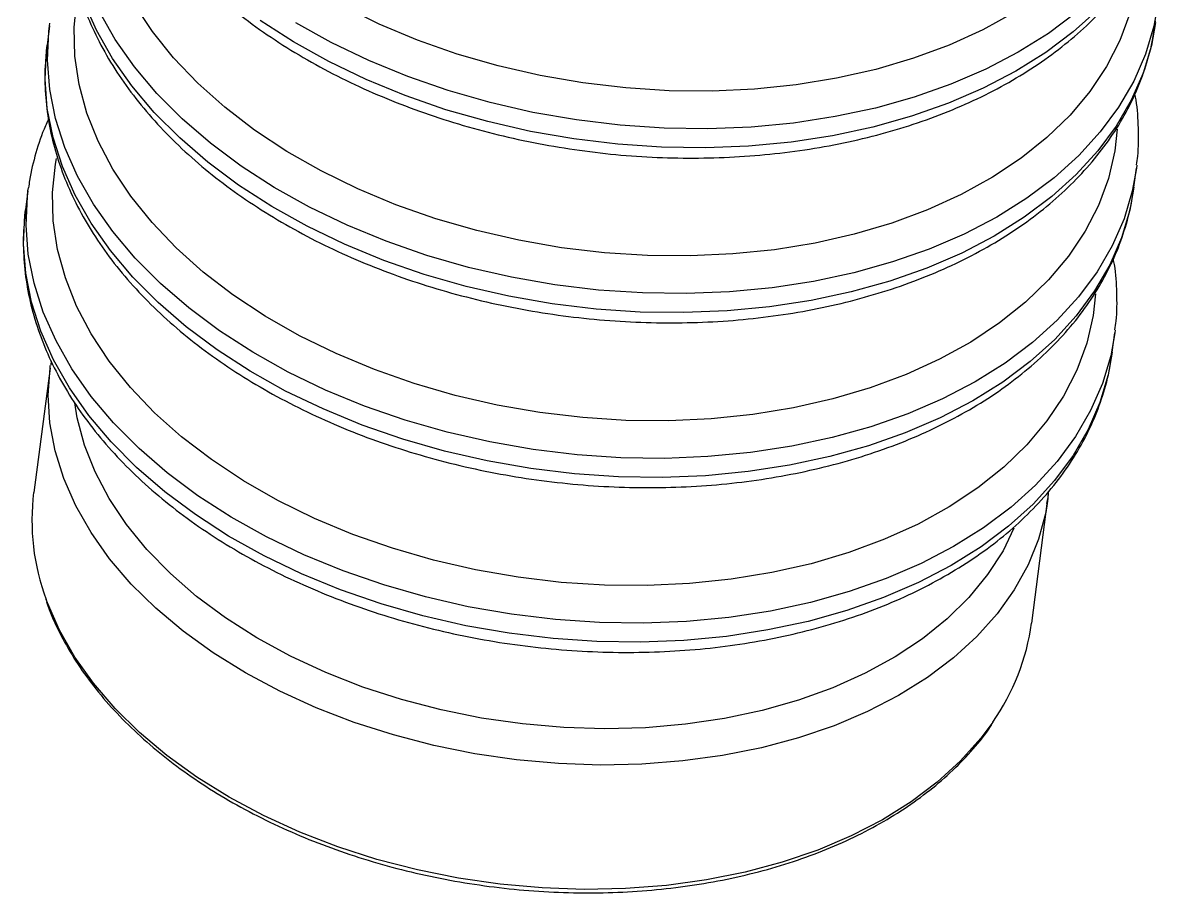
# Model space of a CAD drawing. Header units: millimetres. Extents: x 0 to 6631, y 0 to 4689.
# Drawn here: x 4594.2 to 4709.7, y 3572.9 to 3660 of the extents above; entities that cross this region are included whole.
import ezdxf

# ---------------------------------------------------------------- set-up
doc = ezdxf.new("R2010")
doc.units = ezdxf.units.MM
doc.header["$LTSCALE"] = 13
doc.layers.add('几何体', color=7, linetype='Continuous')

msp = doc.modelspace()

# ---------------------------------------------------------------- linework, layer by layer
at = {"layer": '几何体'}
for p, q in [((4596.83, 3659.72), (4596.58, 3657.81)), ((4596.83, 3659.72), (4596.87, 3660)), ((4705.38, 3643.57), (4705.63, 3645.48)), ((4705.67, 3645.77), (4705.63, 3645.48)), ((4594.67, 3643.22), (4594.42, 3641.32)), ((4594.67, 3643.22), (4594.71, 3643.5)), ((4703.51, 3629.27), (4703.47, 3628.98)), ((4703.22, 3627.07), (4703.47, 3628.98)), ((4597, 3626.19), (4596.95, 3625.75)), ((4596.88, 3625.47), (4595.25, 3613.02)), ((4695.15, 3599.94), (4696.78, 3612.4)), ((4696.78, 3612.4), (4696.71, 3611.92))]:
    msp.add_line(p, q, dxfattribs=at)
at = {"layer": '几何体', "flags": 128}
for points in [[(4703.71, 3649.4), (4703.46, 3647.22), (4702.82, 3644.46), (4701.82, 3641.76), (4700.49, 3639.16), (4698.82, 3636.66), (4696.83, 3634.29), (4694.53, 3632.06), (4691.93, 3629.98), (4689.06, 3628.07), (4685.93, 3626.35), (4682.57, 3624.82), (4678.99, 3623.49), (4675.23, 3622.38), (4671.3, 3621.49), (4667.24, 3620.82), (4663.07, 3620.39), (4658.83, 3620.19), (4654.53, 3620.23), (4650.21, 3620.51), (4645.91, 3621.02), (4641.64, 3621.76), (4637.43, 3622.73), (4633.33, 3623.91), (4629.35, 3625.31), (4625.52, 3626.91), (4621.86, 3628.7), (4618.41, 3630.67), (4615.19, 3632.8), (4612.21, 3635.08), (4609.51, 3637.5), (4607.09, 3640.03), (4604.97, 3642.67), (4603.17, 3645.39), (4601.7, 3648.17), (4600.57, 3651), (4599.79, 3653.85), (4599.37, 3656.71), (4599.3, 3659.56), (4599.58, 3662.37)], [(4707.54, 3660.07), (4707.13, 3657.78), (4706.3, 3655), (4705.12, 3652.3), (4703.61, 3649.7), (4701.76, 3647.21), (4699.61, 3644.84), (4697.15, 3642.63), (4694.41, 3640.57), (4691.4, 3638.68), (4688.14, 3636.98), (4684.65, 3635.48), (4680.96, 3634.18), (4677.09, 3633.1), (4673.07, 3632.23), (4668.91, 3631.6), (4664.65, 3631.19), (4660.32, 3631.02), (4655.94, 3631.08), (4651.55, 3631.38), (4647.16, 3631.91), (4642.81, 3632.67), (4638.53, 3633.65), (4634.35, 3634.85), (4630.28, 3636.25), (4626.37, 3637.86), (4622.62, 3639.66), (4619.08, 3641.64), (4615.76, 3643.79), (4612.68, 3646.08), (4609.86, 3648.51), (4607.32, 3651.07), (4605.08, 3653.73), (4603.15, 3656.47), (4601.55, 3659.29), (4600.28, 3662.15)], [(4707.79, 3661.97), (4707.38, 3659.69), (4706.54, 3656.91), (4705.37, 3654.2), (4703.85, 3651.6), (4702.01, 3649.11), (4699.86, 3646.75), (4697.4, 3644.53), (4694.66, 3642.47), (4691.65, 3640.59), (4688.39, 3638.89), (4684.9, 3637.38), (4681.21, 3636.09), (4677.34, 3635), (4673.31, 3634.14), (4669.16, 3633.5), (4664.9, 3633.1), (4660.57, 3632.92), (4656.19, 3632.99), (4651.79, 3633.28), (4647.41, 3633.81), (4643.06, 3634.57), (4638.78, 3635.55), (4634.59, 3636.75), (4630.53, 3638.16), (4626.62, 3639.77), (4622.87, 3641.57), (4619.33, 3643.55), (4616.01, 3645.69), (4612.93, 3647.99), (4610.11, 3650.42), (4607.57, 3652.97), (4605.33, 3655.63), (4603.4, 3658.38), (4601.8, 3661.19)], [(4704.98, 3660.96), (4703.98, 3658.26), (4702.65, 3655.66), (4700.98, 3653.16), (4698.99, 3650.79), (4696.68, 3648.56), (4694.09, 3646.48), (4691.22, 3644.57), (4688.09, 3642.85), (4684.73, 3641.31), (4681.15, 3639.99), (4677.39, 3638.88), (4673.46, 3637.98), (4669.4, 3637.32), (4665.23, 3636.89), (4660.99, 3636.69), (4656.69, 3636.73), (4652.37, 3637.01), (4648.07, 3637.52), (4643.8, 3638.26), (4639.59, 3639.23), (4635.49, 3640.41), (4631.51, 3641.81), (4627.68, 3643.41), (4624.02, 3645.2), (4620.57, 3647.16), (4617.35, 3649.3), (4614.37, 3651.58), (4611.67, 3653.99), (4609.25, 3656.53), (4607.13, 3659.17), (4605.33, 3661.88)], [(4693.38, 3661.07), (4690.25, 3659.34), (4686.88, 3657.81), (4683.31, 3656.49), (4679.55, 3655.37), (4675.62, 3654.48), (4671.56, 3653.82), (4667.39, 3653.39), (4663.15, 3653.19), (4658.85, 3653.23), (4654.53, 3653.51), (4650.22, 3654.02), (4645.96, 3654.76), (4641.75, 3655.73), (4637.65, 3656.91), (4633.67, 3658.31), (4629.84, 3659.91), (4626.18, 3661.7)], [(4701.77, 3661.34), (4699.31, 3659.13), (4696.57, 3657.07), (4693.56, 3655.18), (4690.3, 3653.48), (4686.81, 3651.98), (4683.12, 3650.68), (4679.25, 3649.6), (4675.22, 3648.73), (4671.07, 3648.1), (4666.81, 3647.69), (4662.48, 3647.52), (4658.1, 3647.58), (4653.71, 3647.88), (4649.32, 3648.41), (4644.97, 3649.16), (4640.69, 3650.15), (4636.51, 3651.34), (4632.44, 3652.75), (4628.53, 3654.36), (4624.78, 3656.16), (4621.24, 3658.14), (4617.92, 3660.28)], [(4699.56, 3661.03), (4696.82, 3658.97), (4693.81, 3657.09), (4690.55, 3655.39), (4687.06, 3653.88), (4683.37, 3652.58), (4679.5, 3651.5), (4675.47, 3650.64), (4671.32, 3650), (4667.06, 3649.59), (4662.73, 3649.42), (4658.35, 3649.48), (4653.95, 3649.78), (4649.57, 3650.31), (4645.22, 3651.07), (4640.94, 3652.05), (4636.75, 3653.25), (4632.69, 3654.66), (4628.78, 3656.27), (4625.03, 3658.07), (4621.49, 3660.04)], [(4705.63, 3645.48), (4705.22, 3643.19), (4704.39, 3640.41), (4703.21, 3637.71), (4701.69, 3635.1), (4699.85, 3632.61), (4697.7, 3630.25), (4695.24, 3628.03), (4692.5, 3625.97), (4689.49, 3624.09), (4686.23, 3622.39), (4682.74, 3620.88), (4679.05, 3619.59), (4675.18, 3618.5), (4671.15, 3617.64), (4667, 3617), (4662.74, 3616.6), (4658.41, 3616.42), (4654.03, 3616.49), (4649.64, 3616.78), (4645.25, 3617.31), (4640.9, 3618.07), (4636.62, 3619.05), (4632.44, 3620.25), (4628.37, 3621.66), (4624.46, 3623.27), (4620.71, 3625.07), (4617.17, 3627.05), (4613.85, 3629.19), (4610.77, 3631.49), (4607.95, 3633.92), (4605.41, 3636.47), (4603.17, 3639.13), (4601.24, 3641.88), (4599.64, 3644.69), (4598.37, 3647.56), (4597.44, 3650.46), (4596.86, 3653.37), (4596.64, 3656.28), (4596.77, 3659.16), (4596.83, 3659.72)], [(4705.38, 3643.57), (4704.97, 3641.28), (4704.14, 3638.5), (4702.96, 3635.8), (4701.45, 3633.2), (4699.6, 3630.71), (4697.45, 3628.34), (4694.99, 3626.13), (4692.25, 3624.07), (4689.24, 3622.19), (4685.98, 3620.49), (4682.49, 3618.98), (4678.8, 3617.68), (4674.93, 3616.6), (4670.91, 3615.74), (4666.75, 3615.1), (4662.49, 3614.69), (4658.16, 3614.52), (4653.78, 3614.58), (4649.39, 3614.88), (4645, 3615.41), (4640.65, 3616.17), (4636.37, 3617.15), (4632.19, 3618.35), (4628.12, 3619.76), (4624.21, 3621.37), (4620.46, 3623.17), (4616.92, 3625.14), (4613.6, 3627.29), (4610.52, 3629.58), (4607.7, 3632.02), (4605.16, 3634.57), (4602.92, 3637.23), (4600.99, 3639.97), (4599.39, 3642.79), (4598.12, 3645.66), (4597.19, 3648.55), (4596.61, 3651.47), (4596.39, 3654.38), (4596.52, 3657.26), (4596.58, 3657.81)], [(4701.55, 3632.9), (4701.3, 3630.72), (4700.66, 3627.96), (4699.67, 3625.27), (4698.33, 3622.66), (4696.66, 3620.17), (4694.67, 3617.79), (4692.37, 3615.56), (4689.77, 3613.48), (4686.9, 3611.57), (4683.77, 3609.85), (4680.41, 3608.32), (4676.83, 3606.99), (4673.07, 3605.88), (4669.14, 3604.99), (4665.08, 3604.32), (4660.91, 3603.89), (4656.67, 3603.7), (4652.37, 3603.74), (4648.05, 3604.01), (4643.75, 3604.52), (4639.48, 3605.26), (4635.27, 3606.23), (4631.17, 3607.42), (4627.19, 3608.81), (4623.36, 3610.41), (4619.7, 3612.2), (4616.25, 3614.17), (4613.03, 3616.3), (4610.05, 3618.58), (4607.35, 3621), (4604.93, 3623.53), (4602.81, 3626.17), (4601.01, 3628.89), (4599.54, 3631.67), (4598.42, 3634.5), (4597.64, 3637.35), (4597.21, 3640.21), (4597.14, 3643.06), (4597.42, 3645.88), (4597.53, 3646.45)], [(4703.47, 3628.98), (4703.06, 3626.69), (4702.23, 3623.91), (4701.05, 3621.21), (4699.54, 3618.6), (4697.69, 3616.11), (4695.54, 3613.75), (4693.08, 3611.53), (4690.34, 3609.48), (4687.33, 3607.59), (4684.07, 3605.89), (4680.58, 3604.39), (4676.89, 3603.09), (4673.02, 3602), (4668.99, 3601.14), (4664.84, 3600.5), (4660.58, 3600.1), (4656.25, 3599.93), (4651.87, 3599.99), (4647.48, 3600.29), (4643.09, 3600.81), (4638.74, 3601.57), (4634.46, 3602.55), (4630.28, 3603.75), (4626.21, 3605.16), (4622.3, 3606.77), (4618.55, 3608.57), (4615.01, 3610.55), (4611.69, 3612.69), (4608.61, 3614.99), (4605.79, 3617.42), (4603.25, 3619.97), (4601.01, 3622.63), (4599.08, 3625.38), (4597.48, 3628.19), (4596.21, 3631.06), (4595.28, 3633.96), (4594.7, 3636.87), (4594.48, 3639.78), (4594.61, 3642.66), (4594.67, 3643.22)], [(4703.22, 3627.07), (4702.81, 3624.79), (4701.98, 3622.01), (4700.8, 3619.3), (4699.29, 3616.7), (4697.44, 3614.21), (4695.29, 3611.85), (4692.83, 3609.63), (4690.09, 3607.57), (4687.08, 3605.69), (4683.82, 3603.99), (4680.33, 3602.48), (4676.64, 3601.18), (4672.77, 3600.1), (4668.75, 3599.24), (4664.59, 3598.6), (4660.33, 3598.19), (4656, 3598.02), (4651.62, 3598.09), (4647.23, 3598.38), (4642.84, 3598.91), (4638.49, 3599.67), (4634.21, 3600.65), (4630.03, 3601.85), (4625.96, 3603.26), (4622.05, 3604.87), (4618.31, 3606.67), (4614.76, 3608.65), (4611.44, 3610.79), (4608.36, 3613.09), (4605.54, 3615.52), (4603, 3618.07), (4600.76, 3620.73), (4598.83, 3623.48), (4597.23, 3626.29), (4595.96, 3629.16), (4595.03, 3632.06), (4594.45, 3634.97), (4594.23, 3637.88), (4594.36, 3640.76), (4594.42, 3641.32)], [(4596.88, 3625.47), (4596.88, 3625.49), (4596.91, 3625.74)], [(4696.71, 3611.92), (4696.55, 3611.02), (4695.84, 3608.35), (4694.79, 3605.75), (4693.4, 3603.25), (4691.69, 3600.85), (4689.66, 3598.58), (4687.33, 3596.46), (4684.71, 3594.49), (4681.83, 3592.69), (4678.71, 3591.08), (4675.36, 3589.66), (4671.81, 3588.45), (4668.09, 3587.45), (4664.21, 3586.68), (4660.22, 3586.13), (4656.13, 3585.81), (4651.97, 3585.72), (4647.78, 3585.86), (4643.58, 3586.24), (4639.41, 3586.84), (4635.29, 3587.68), (4631.25, 3588.73), (4627.31, 3589.99), (4623.52, 3591.45), (4619.89, 3593.11), (4616.44, 3594.95), (4613.21, 3596.96), (4610.22, 3599.12), (4607.48, 3601.42), (4605.02, 3603.84), (4602.85, 3606.37), (4600.99, 3608.99), (4599.45, 3611.68), (4598.25, 3614.41), (4597.38, 3617.18), (4596.86, 3619.97), (4596.7, 3622.74), (4596.88, 3625.47)], [(4693.37, 3609.42), (4692.28, 3607.18), (4690.73, 3604.78), (4688.86, 3602.5), (4686.69, 3600.36), (4684.22, 3598.37), (4681.47, 3596.54), (4678.47, 3594.91), (4675.24, 3593.46), (4671.8, 3592.22), (4668.18, 3591.19), (4664.4, 3590.39), (4660.49, 3589.81), (4656.49, 3589.46), (4652.41, 3589.35), (4648.3, 3589.47), (4644.18, 3589.83), (4640.08, 3590.42), (4636.03, 3591.24), (4632.06, 3592.28), (4628.2, 3593.53), (4624.49, 3594.98), (4620.94, 3596.63), (4617.59, 3598.46), (4614.45, 3600.46), (4611.56, 3602.61), (4608.93, 3604.89), (4606.58, 3607.3), (4604.53, 3609.81), (4602.8, 3612.4), (4601.39, 3615.06), (4600.33, 3617.76), (4599.61, 3620.49), (4599.36, 3621.99)], [(4691.26, 3590.02), (4690.06, 3588.4), (4688.03, 3586.13), (4685.7, 3584), (4683.08, 3582.03), (4680.2, 3580.24), (4677.08, 3578.62), (4673.73, 3577.21), (4670.18, 3576), (4666.46, 3575), (4662.58, 3574.22), (4658.59, 3573.67), (4654.5, 3573.35), (4650.34, 3573.26), (4646.15, 3573.41), (4641.95, 3573.78), (4637.78, 3574.39), (4633.66, 3575.22), (4629.61, 3576.27), (4625.68, 3577.53), (4621.89, 3579), (4618.25, 3580.66), (4614.81, 3582.49), (4611.58, 3584.5), (4608.59, 3586.66), (4605.85, 3588.96), (4603.39, 3591.39), (4601.22, 3593.92), (4599.36, 3596.53), (4597.82, 3599.22), (4596.62, 3601.96), (4596.49, 3602.31)]]:
    msp.add_lwpolyline(points, dxfattribs=at)
at = {"layer": '几何体'}
for centre, radius, start, end in [((4617.85, 3610.21), 22.78, 172.9275, 200.2968), ((4672.49, 3603.08), 22.87, 325.1641, 352.0959)]:
    msp.add_arc(centre, radius, start, end, dxfattribs=at)
for points, knots in [([(4600.96, 3690.95), (4600.87, 3690.32), (4600.66, 3688.76), (4600.68, 3686.23), (4600.97, 3683.4), (4601.59, 3680.57), (4602.51, 3677.76), (4603.74, 3674.98), (4605.27, 3672.25), (4607.09, 3669.58), (4609.2, 3667), (4611.57, 3664.51), (4614.2, 3662.14), (4617.07, 3659.89), (4620.16, 3657.79), (4623.45, 3655.83), (4626.92, 3654.04), (4630.56, 3652.42), (4634.34, 3650.98), (4638.23, 3649.73), (4642.22, 3648.67), (4646.29, 3647.82), (4650.41, 3647.17), (4654.55, 3646.72), (4658.71, 3646.49), (4662.84, 3646.48), (4666.93, 3646.67), (4670.95, 3647.08), (4674.89, 3647.7), (4678.72, 3648.52), (4682.41, 3649.56), (4685.96, 3650.79), (4689.33, 3652.22), (4692.5, 3653.83), (4695.47, 3655.63), (4698.19, 3657.6), (4700.67, 3659.72), (4702.88, 3662), (4704.81, 3664.4), (4706.44, 3666.92), (4707.78, 3669.53), (4708.78, 3672.22), (4709.43, 3674.62), (4709.62, 3676.14), (4709.69, 3676.72)], [0, 0, 0, 0, 0.015982, 0.039524, 0.06308, 0.086705, 0.110439, 0.134304, 0.158306, 0.182434, 0.206667, 0.230981, 0.255349, 0.27975, 0.304168, 0.328589, 0.353004, 0.37741, 0.401807, 0.426194, 0.450574, 0.474948, 0.49932, 0.523691, 0.548066, 0.572447, 0.596837, 0.621238, 0.645654, 0.670086, 0.694536, 0.719001, 0.743479, 0.767962, 0.792436, 0.816884, 0.841282, 0.865602, 0.889816, 0.913897, 0.937832, 0.96162, 0.985284, 1, 1, 1, 1]), ([(4598.8, 3674.45), (4598.71, 3673.82), (4598.5, 3672.26), (4598.52, 3669.73), (4598.81, 3666.9), (4599.43, 3664.07), (4600.35, 3661.26), (4601.58, 3658.48), (4603.11, 3655.75), (4604.93, 3653.09), (4607.04, 3650.5), (4609.41, 3648.02), (4612.04, 3645.64), (4614.91, 3643.4), (4618, 3641.29), (4621.29, 3639.33), (4624.76, 3637.54), (4628.4, 3635.92), (4632.18, 3634.48), (4636.07, 3633.23), (4640.06, 3632.18), (4644.13, 3631.32), (4648.25, 3630.67), (4652.4, 3630.23), (4656.55, 3630), (4660.68, 3629.98), (4664.77, 3630.17), (4668.79, 3630.58), (4672.73, 3631.2), (4676.56, 3632.03), (4680.25, 3633.06), (4683.8, 3634.29), (4687.17, 3635.72), (4690.34, 3637.34), (4693.31, 3639.13), (4696.03, 3641.1), (4698.51, 3643.23), (4700.72, 3645.5), (4702.65, 3647.9), (4704.28, 3650.42), (4705.62, 3653.03), (4706.62, 3655.72), (4707.27, 3658.12), (4707.46, 3659.64), (4707.53, 3660.22)], [0, 0, 0, 0, 0.015982, 0.039524, 0.06308, 0.086705, 0.110439, 0.134304, 0.158306, 0.182434, 0.206667, 0.230981, 0.255349, 0.27975, 0.304168, 0.328589, 0.353004, 0.37741, 0.401807, 0.426194, 0.450574, 0.474948, 0.49932, 0.523691, 0.548066, 0.572447, 0.596837, 0.621238, 0.645654, 0.670086, 0.694536, 0.719001, 0.743479, 0.767962, 0.792436, 0.816884, 0.841282, 0.865602, 0.889816, 0.913897, 0.937832, 0.96162, 0.985284, 1, 1, 1, 1]), ([(4596.64, 3657.95), (4596.55, 3657.32), (4596.34, 3655.76), (4596.36, 3653.24), (4596.65, 3650.4), (4597.27, 3647.57), (4598.19, 3644.76), (4599.42, 3641.98), (4600.95, 3639.25), (4602.77, 3636.59), (4604.88, 3634), (4607.25, 3631.52), (4609.88, 3629.14), (4612.75, 3626.9), (4615.84, 3624.79), (4619.13, 3622.84), (4622.6, 3621.04), (4626.24, 3619.42), (4630.02, 3617.98), (4633.91, 3616.73), (4637.91, 3615.68), (4641.97, 3614.82), (4646.09, 3614.17), (4650.24, 3613.73), (4654.39, 3613.5), (4658.52, 3613.48), (4662.61, 3613.67), (4666.63, 3614.08), (4670.57, 3614.7), (4674.4, 3615.53), (4678.09, 3616.56), (4681.64, 3617.79), (4685.01, 3619.22), (4688.18, 3620.84), (4691.15, 3622.63), (4693.87, 3624.6), (4696.35, 3626.73), (4698.56, 3629), (4700.49, 3631.4), (4702.12, 3633.92), (4703.46, 3636.53), (4704.46, 3639.22), (4705.11, 3641.63), (4705.3, 3643.14), (4705.37, 3643.73)], [0, 0, 0, 0, 0.015982, 0.039524, 0.06308, 0.086705, 0.110439, 0.134304, 0.158306, 0.182434, 0.206667, 0.230981, 0.255349, 0.27975, 0.304168, 0.328589, 0.353004, 0.37741, 0.401807, 0.426194, 0.450574, 0.474948, 0.49932, 0.523691, 0.548066, 0.572447, 0.596837, 0.621238, 0.645654, 0.670086, 0.694536, 0.719001, 0.743479, 0.767962, 0.792436, 0.816884, 0.841282, 0.865602, 0.889816, 0.913897, 0.937832, 0.96162, 0.985284, 1, 1, 1, 1]), ([(4705.64, 3645.8), (4705.68, 3646.09), (4705.87, 3647.31), (4705.85, 3649.49), (4705.75, 3651.57), (4705.52, 3652.7), (4705.48, 3652.89)], [0, 0, 0, 0, 0.125363, 0.522782, 0.920293, 1, 1, 1, 1]), ([(4596.72, 3650.33), (4596.62, 3650.13), (4596.09, 3649.05), (4595.45, 3647.02), (4594.9, 3644.95), (4594.77, 3643.77), (4594.74, 3643.52)], [0, 0, 0, 0, 0.094793, 0.495999, 0.895202, 1, 1, 1, 1]), ([(4594.48, 3641.45), (4594.39, 3640.82), (4594.18, 3639.26), (4594.2, 3636.74), (4594.49, 3633.9), (4595.11, 3631.07), (4596.03, 3628.26), (4597.26, 3625.48), (4598.79, 3622.75), (4600.61, 3620.09), (4602.72, 3617.51), (4605.09, 3615.02), (4607.72, 3612.65), (4610.59, 3610.4), (4613.68, 3608.29), (4616.97, 3606.34), (4620.44, 3604.55), (4624.08, 3602.93), (4627.86, 3601.49), (4631.75, 3600.23), (4635.75, 3599.18), (4639.81, 3598.32), (4643.93, 3597.67), (4648.08, 3597.23), (4652.23, 3597), (4656.36, 3596.98), (4660.45, 3597.17), (4664.47, 3597.58), (4668.41, 3598.2), (4672.24, 3599.03), (4675.93, 3600.06), (4679.48, 3601.29), (4682.85, 3602.72), (4686.02, 3604.34), (4688.99, 3606.14), (4691.72, 3608.1), (4694.19, 3610.23), (4696.4, 3612.5), (4698.33, 3614.9), (4699.96, 3617.42), (4701.3, 3620.03), (4702.3, 3622.72), (4702.95, 3625.13), (4703.14, 3626.65), (4703.21, 3627.23)], [0, 0, 0, 0, 0.015982, 0.039524, 0.06308, 0.086705, 0.110439, 0.134304, 0.158306, 0.182434, 0.206667, 0.230981, 0.255349, 0.27975, 0.304168, 0.328589, 0.353004, 0.37741, 0.401807, 0.426194, 0.450574, 0.474948, 0.49932, 0.523691, 0.548066, 0.572447, 0.596837, 0.621238, 0.645654, 0.670086, 0.694536, 0.719001, 0.743479, 0.767962, 0.792436, 0.816884, 0.841282, 0.865602, 0.889816, 0.913897, 0.937832, 0.96162, 0.985284, 1, 1, 1, 1]), ([(4703.48, 3629.3), (4703.52, 3629.59), (4703.71, 3630.81), (4703.69, 3633), (4703.59, 3635.07), (4703.36, 3636.2), (4703.32, 3636.39)], [0, 0, 0, 0, 0.125363, 0.522782, 0.920293, 1, 1, 1, 1]), ([(4696.67, 3611.89), (4696.73, 3612.14), (4696.81, 3612.55), (4696.83, 3612.97), (4696.84, 3613.12)], [0, 0, 0, 0, 0.631327, 1, 1, 1, 1]), ([(4596.54, 3602.06), (4596.63, 3601.8), (4597, 3600.66), (4597.96, 3598.66), (4599.43, 3596.1), (4601.21, 3593.6), (4603.27, 3591.18), (4605.59, 3588.86), (4608.16, 3586.65), (4610.96, 3584.56), (4613.98, 3582.61), (4617.19, 3580.82), (4620.58, 3579.18), (4624.12, 3577.72), (4627.79, 3576.44), (4631.57, 3575.34), (4635.44, 3574.44), (4639.37, 3573.75), (4643.33, 3573.25), (4647.3, 3572.96), (4651.27, 3572.89), (4655.19, 3573.02), (4659.05, 3573.36), (4662.83, 3573.91), (4666.5, 3574.67), (4670.03, 3575.62), (4673.41, 3576.77), (4676.62, 3578.11), (4679.63, 3579.63), (4682.42, 3581.32), (4684.98, 3583.17), (4687.29, 3585.17), (4689.31, 3587.32), (4690.6, 3588.86), (4691.12, 3589.72), (4691.16, 3589.78)], [0, 0, 0, 0, 0.009284, 0.040923, 0.072636, 0.104413, 0.136242, 0.168107, 0.199995, 0.231895, 0.2638, 0.295703, 0.327603, 0.359497, 0.391387, 0.423272, 0.455154, 0.487034, 0.518913, 0.550794, 0.582677, 0.614564, 0.646456, 0.678355, 0.710262, 0.742177, 0.774101, 0.806031, 0.837966, 0.869897, 0.901817, 0.933712, 0.965569, 0.99737, 1, 1, 1, 1])]:
    msp.add_open_spline(points, degree=3, knots=knots, dxfattribs=at)

doc.saveas('drawing.dxf')
